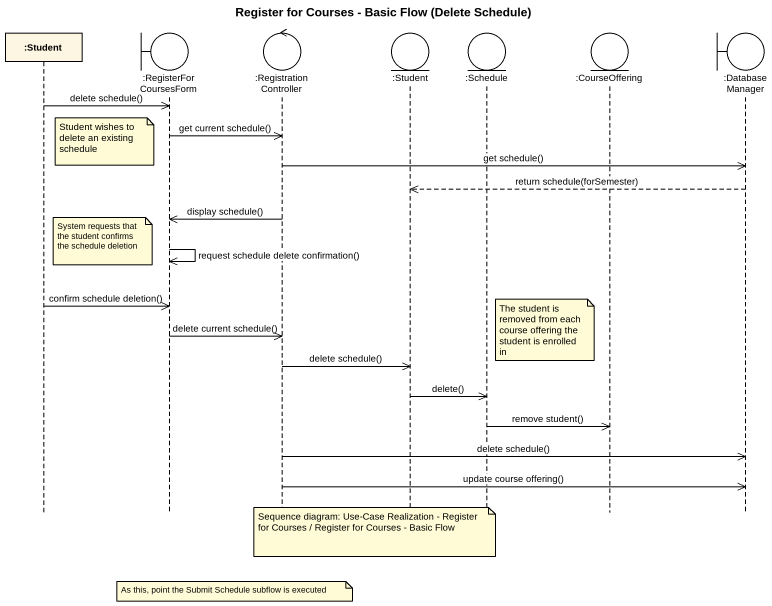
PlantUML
@startuml
title Register for Courses - Basic Flow (Delete Schedule)
hide footbox
participant ":Student" as Student
boundary ":RegisterForCoursesForm" as RegisterForCoursesForm
control ":RegistrationController" as RegistrationController
entity ":Student" as Student_2
entity ":Schedule" as Schedule
entity ":CourseOffering" as CourseOffering
boundary ":DatabaseManager" as DatabaseManager

Student ->> RegisterForCoursesForm : delete schedule()
RegisterForCoursesForm ->> RegistrationController : get current schedule()
note right of Student : Student wishes to delete an existing schedule
RegistrationController ->> DatabaseManager : get schedule()
DatabaseManager -->> Student_2 : return schedule(forSemester)
RegistrationController ->> RegisterForCoursesForm : display schedule()
note right of Student : System requests that the student confirms the schedule deletion
RegisterForCoursesForm ->> RegisterForCoursesForm : request schedule delete confirmation()
Student ->> RegisterForCoursesForm : confirm schedule deletion()
note right of Schedule : The student is removed from each course offering the student is enrolled in
RegisterForCoursesForm ->> RegistrationController : delete current schedule()
RegistrationController ->> Student_2 : delete schedule()
Student_2 ->> Schedule : delete()
Schedule ->> CourseOffering : remove student()
RegistrationController ->> DatabaseManager : delete schedule()
RegistrationController ->> DatabaseManager : update course offering()
note over Student_2 : Sequence diagram: Use-Case Realization - Register for Courses / Register for Courses - Basic Flow
note over RegistrationController : As this, point the Submit Schedule subflow is executed
@enduml
